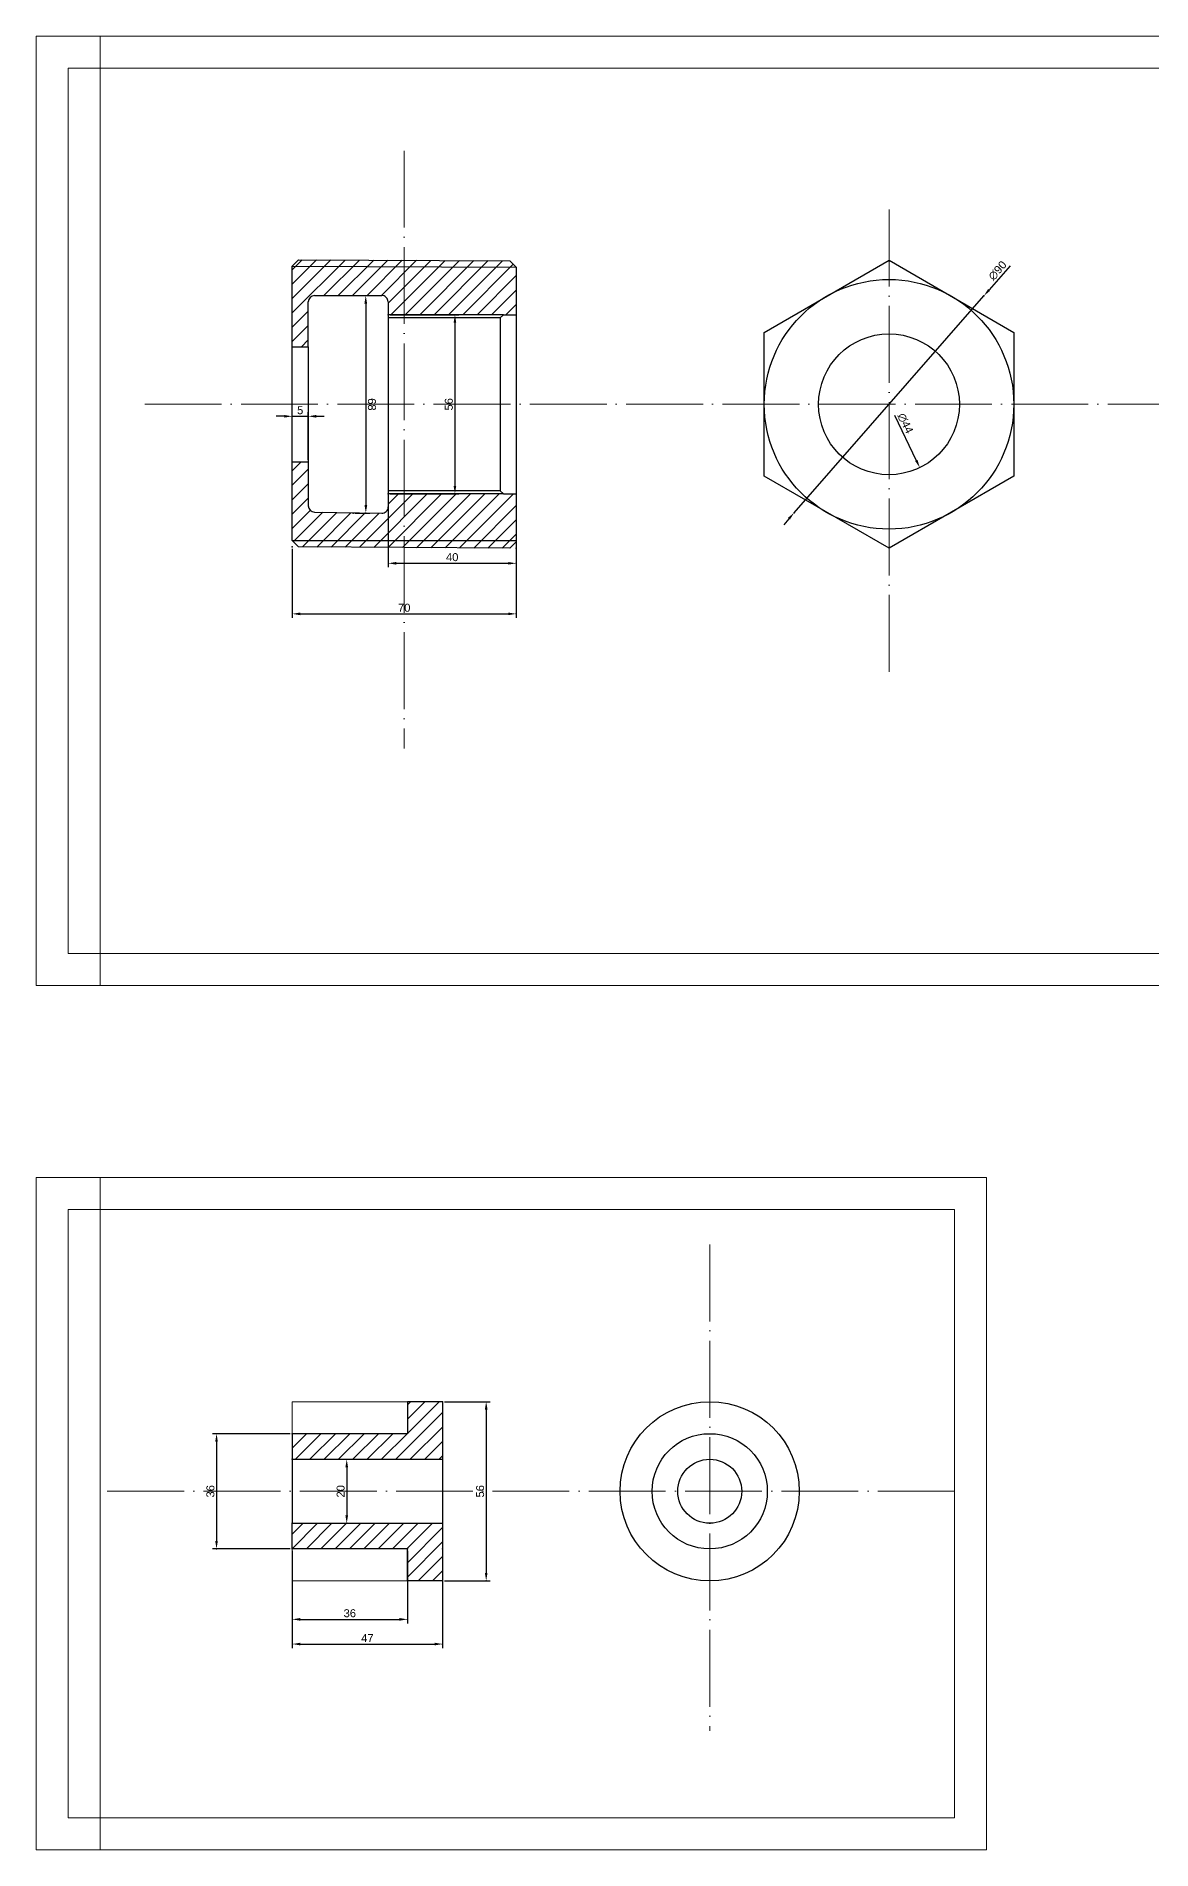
# Model space of a CAD drawing. Header units: millimetres. Extents: x 0 to 1857, y -270 to 297.
# Drawn here: x 0 to 349, y -270 to 297 of the extents above; entities that cross this region are included whole.
import ezdxf

# ---------------------------------------------------------------- set-up
doc = ezdxf.new("R2010")
doc.units = ezdxf.units.MM
doc.linetypes.add('ACAD_ISO04W100', pattern=[30, 24, -3, 0, -3])
for name, color, linetype, lineweight in [('axe', 7, 'ACAD_ISO04W100', 15), ('cote', 82, 'Continuous', 15), ('format', 210, 'Continuous', 15), ('muchii groase', 7, 'Continuous', 30)]:
    doc.layers.add(name, color=color, linetype=linetype, lineweight=lineweight)
doc.layers.add('linie subtire', color=7, linetype='Continuous', plot=False)
doc.styles.get("Standard").update_dxf_attribs({"font": 'arial.ttf'})
doc.dimstyles.new('ISO-25', dxfattribs={"dimtxt": 2.5, "dimasz": 2.5, "dimexe": 1.25, "dimexo": 0.625, "dimtad": 1, "dimtxsty": 'Standard', "dimcen": 2.5, "dimadec": 0, "dimazin": 0, "dimtfac": 1, "dimtmove": 0, "dimatfit": 3, "dimfxl": 1, "dimarcsym": 0})

# ---------------------------------------------------------------- blocks, each defined once
blk = doc.blocks.new('*D1')
at = {"layer": 'cote', "color": 0, "lineweight": -2, "transparency": 16777216}
for p, q in [((127.62, -130), (141.88, -130)), ((140.63, -132.5), (140.63, -183.5)), ((127.62, -186), (141.88, -186))]:
    blk.add_line(p, q, dxfattribs=at)
at = {"layer": 'cote', "color": 0, "transparency": 16777216}
for points in [[(140.21, -132.5), (141.05, -132.5), (140.63, -130)], [(140.21, -183.5), (141.05, -183.5), (140.63, -186)]]:
    blk.add_solid(points, dxfattribs=at)
at = {"layer": 'linie subtire', "color": 0, "transparency": 16777216}
for p in [(127, -130), (127, -186), (140.63, -186)]:
    blk.add_point(p, dxfattribs=at)
at = {"layer": 'cote', "color": 0, "transparency": 16777216, "insert": (138.73, -158), "char_height": 2.5, "attachment_point": 5, "rotation": 90}
blk.add_mtext('56', dxfattribs=at)
blk = doc.blocks.new('*D2')
at = {"layer": 'cote', "color": 0, "lineweight": -2, "transparency": 16777216}
for p, q in [((80, -176.62), (80, -206.98)), ((127, -176.62), (127, -206.98)), ((82.5, -205.73), (124.5, -205.73))]:
    blk.add_line(p, q, dxfattribs=at)
at = {"layer": 'cote', "color": 0, "transparency": 16777216}
for points in [[(82.5, -205.32), (82.5, -206.15), (80, -205.73)], [(124.5, -205.32), (124.5, -206.15), (127, -205.73)]]:
    blk.add_solid(points, dxfattribs=at)
at = {"layer": 'linie subtire', "color": 0, "transparency": 16777216}
for p in [(80, -176), (127, -176), (127, -205.73)]:
    blk.add_point(p, dxfattribs=at)
at = {"layer": 'cote', "color": 0, "transparency": 16777216, "insert": (103.5, -203.86), "char_height": 2.5, "attachment_point": 5}
blk.add_mtext('47', dxfattribs=at)
blk = doc.blocks.new('*D3')
at = {"layer": 'cote', "color": 0, "lineweight": -2, "transparency": 16777216}
for p, q in [((80, -176.62), (80, -199.27)), ((116, -176.62), (116, -199.27)), ((82.5, -198.02), (113.5, -198.02))]:
    blk.add_line(p, q, dxfattribs=at)
at = {"layer": 'cote', "color": 0, "transparency": 16777216}
for points in [[(82.5, -197.6), (82.5, -198.44), (80, -198.02)], [(113.5, -197.6), (113.5, -198.44), (116, -198.02)]]:
    blk.add_solid(points, dxfattribs=at)
at = {"layer": 'linie subtire', "color": 0, "transparency": 16777216}
for p in [(80, -176), (116, -176), (116, -198.02)]:
    blk.add_point(p, dxfattribs=at)
at = {"layer": 'cote', "color": 0, "transparency": 16777216, "insert": (98, -196.12), "char_height": 2.5, "attachment_point": 5}
blk.add_mtext('36', dxfattribs=at)
blk = doc.blocks.new('*D4')
at = {"layer": 'cote', "color": 0, "lineweight": -2, "transparency": 16777216}
for p, q in [((79.38, -140), (55.1, -140)), ((56.35, -142.5), (56.35, -173.5)), ((79.38, -176), (55.1, -176))]:
    blk.add_line(p, q, dxfattribs=at)
at = {"layer": 'cote', "color": 0, "transparency": 16777216}
for points in [[(55.93, -142.5), (56.76, -142.5), (56.35, -140)], [(55.93, -173.5), (56.76, -173.5), (56.35, -176)]]:
    blk.add_solid(points, dxfattribs=at)
at = {"layer": 'linie subtire', "color": 0, "transparency": 16777216}
for p in [(80, -140), (56.35, -176), (80, -176)]:
    blk.add_point(p, dxfattribs=at)
at = {"layer": 'cote', "color": 0, "transparency": 16777216, "insert": (54.44, -158), "char_height": 2.5, "attachment_point": 5, "rotation": 90}
blk.add_mtext('36', dxfattribs=at)
blk = doc.blocks.new('*D5')
at = {"layer": 'cote', "color": 0, "lineweight": -2, "transparency": 16777216}
for p, q in [((80.62, -148), (98.29, -148)), ((97.04, -150.5), (97.04, -165.5)), ((80.62, -168), (98.29, -168))]:
    blk.add_line(p, q, dxfattribs=at)
at = {"layer": 'cote', "color": 0, "transparency": 16777216}
for points in [[(96.62, -150.5), (97.46, -150.5), (97.04, -148)], [(96.62, -165.5), (97.46, -165.5), (97.04, -168)]]:
    blk.add_solid(points, dxfattribs=at)
at = {"layer": 'linie subtire', "color": 0, "transparency": 16777216}
for p in [(80, -148), (80, -168), (97.04, -168)]:
    blk.add_point(p, dxfattribs=at)
at = {"layer": 'cote', "color": 0, "transparency": 16777216, "insert": (95.14, -158), "char_height": 2.5, "attachment_point": 5, "rotation": 90}
blk.add_mtext('20', dxfattribs=at)
blk = doc.blocks.new('*D19')
at = {"layer": 'cote', "color": 0, "lineweight": -2, "transparency": 16777216}
for p, q in [((77.5, 177.89), (75, 177.89)), ((80, 164.27), (80, 179.14)), ((80, 177.89), (85, 177.89)), ((85, 164.27), (85, 179.14)), ((87.5, 177.89), (90, 177.89))]:
    blk.add_line(p, q, dxfattribs=at)
at = {"layer": 'cote', "color": 0, "transparency": 16777216}
for points in [[(77.5, 178.31), (77.5, 177.48), (80, 177.89)], [(87.5, 178.31), (87.5, 177.48), (85, 177.89)]]:
    blk.add_solid(points, dxfattribs=at)
at = {"layer": 'linie subtire', "color": 0, "transparency": 16777216}
for p in [(85, 177.89), (80, 163.65), (85, 163.65)]:
    blk.add_point(p, dxfattribs=at)
at = {"layer": 'cote', "color": 0, "transparency": 16777216, "insert": (82.5, 179.79), "char_height": 2.5, "attachment_point": 5}
blk.add_mtext('5', dxfattribs=at)
blk = doc.blocks.new('*D20')
at = {"layer": 'cote', "color": 0, "lineweight": -2, "transparency": 16777216}
for p, q in [((110.62, 209.65), (132.1, 209.65)), ((130.85, 207.15), (130.85, 156.15)), ((110.62, 153.65), (132.1, 153.65))]:
    blk.add_line(p, q, dxfattribs=at)
at = {"layer": 'cote', "color": 0, "transparency": 16777216}
for points in [[(130.44, 207.15), (131.27, 207.15), (130.85, 209.65)], [(130.44, 156.15), (131.27, 156.15), (130.85, 153.65)]]:
    blk.add_solid(points, dxfattribs=at)
at = {"layer": 'linie subtire', "color": 0, "transparency": 16777216}
for p in [(110, 209.65), (110, 153.65), (130.85, 153.65)]:
    blk.add_point(p, dxfattribs=at)
at = {"layer": 'cote', "color": 0, "transparency": 16777216, "insert": (128.95, 181.65), "char_height": 2.5, "attachment_point": 5, "rotation": 90}
blk.add_mtext('56', dxfattribs=at)
blk = doc.blocks.new('*D21')
at = {"layer": 'cote', "color": 0, "lineweight": -2, "transparency": 16777216}
for p, q in [((110, 153.02), (110, 130.71)), ((150, 153.02), (150, 130.71)), ((112.5, 131.96), (147.5, 131.96))]:
    blk.add_line(p, q, dxfattribs=at)
at = {"layer": 'cote', "color": 0, "transparency": 16777216}
for points in [[(112.5, 132.38), (112.5, 131.55), (110, 131.96)], [(147.5, 132.38), (147.5, 131.55), (150, 131.96)]]:
    blk.add_solid(points, dxfattribs=at)
at = {"layer": 'linie subtire', "color": 0, "transparency": 16777216}
for p in [(110, 153.65), (150, 153.65), (150, 131.96)]:
    blk.add_point(p, dxfattribs=at)
at = {"layer": 'cote', "color": 0, "transparency": 16777216, "insert": (130, 133.87), "char_height": 2.5, "attachment_point": 5}
blk.add_mtext('40', dxfattribs=at)
blk = doc.blocks.new('*D22')
at = {"layer": 'cote', "color": 0, "lineweight": -2, "transparency": 16777216}
for p, q in [((80, 136.48), (80, 114.92)), ((150, 136.02), (150, 114.92)), ((82.5, 116.17), (147.5, 116.17))]:
    blk.add_line(p, q, dxfattribs=at)
at = {"layer": 'cote', "color": 0, "transparency": 16777216}
for points in [[(82.5, 116.58), (82.5, 115.75), (80, 116.17)], [(147.5, 116.58), (147.5, 115.75), (150, 116.17)]]:
    blk.add_solid(points, dxfattribs=at)
at = {"layer": 'linie subtire', "color": 0, "transparency": 16777216}
for p in [(80, 137.1), (150, 136.65), (150, 116.17)]:
    blk.add_point(p, dxfattribs=at)
at = {"layer": 'cote', "color": 0, "transparency": 16777216, "insert": (115, 118.07), "char_height": 2.5, "attachment_point": 5}
blk.add_mtext('70', dxfattribs=at)
blk = doc.blocks.new('*D24')
at = {"layer": 'cote', "color": 0, "lineweight": -2, "transparency": 16777216}
for p, q in [((99.6, 215.63), (104.24, 215.64)), ((102.99, 213.14), (103.01, 150.14)), ((99.62, 147.63), (104.26, 147.64))]:
    blk.add_line(p, q, dxfattribs=at)
at = {"layer": 'cote', "color": 0, "transparency": 16777216}
for points in [[(103.4, 213.14), (102.57, 213.14), (102.99, 215.64)], [(103.43, 150.14), (102.6, 150.14), (103.01, 147.64)]]:
    blk.add_solid(points, dxfattribs=at)
at = {"layer": 'linie subtire', "color": 0, "transparency": 16777216}
for p in [(98.97, 215.63), (99, 147.63), (103.01, 147.64)]:
    blk.add_point(p, dxfattribs=at)
at = {"layer": 'cote', "color": 0, "transparency": 16777216, "insert": (104.9, 181.62), "char_height": 2.5, "attachment_point": 5, "rotation": 270.0235}
blk.add_mtext('68', dxfattribs=at)
blk = doc.blocks.new('*D25')
at = {"layer": 'cote', "color": 0, "lineweight": -2, "transparency": 16777216}
blk.add_line((268.2, 178.22), (275.06, 164.11), dxfattribs=at)
at = {"layer": 'cote', "color": 0, "transparency": 16777216}
blk.add_solid([(275.44, 164.29), (274.69, 163.93), (276.16, 161.86)], dxfattribs=at)
at = {"layer": 'Defpoints', "color": 0, "transparency": 16777216}
for p in [(256.91, 201.43), (276.16, 161.86)]:
    blk.add_point(p, dxfattribs=at)
at = {"layer": 'cote', "color": 0, "transparency": 16777216, "insert": (271.62, 175.69), "char_height": 2.5, "attachment_point": 5, "rotation": 295.9371}
blk.add_mtext('∅44', dxfattribs=at)
blk = doc.blocks.new('*D26')
at = {"layer": 'cote', "color": 0, "lineweight": -2, "transparency": 16777216}
for p, q in [((304.43, 224.95), (297.82, 217.39)), ((236.9, 147.78), (296.17, 215.51)), ((235.25, 145.9), (233.61, 144.02))]:
    blk.add_line(p, q, dxfattribs=at)
at = {"layer": 'cote', "color": 0, "transparency": 16777216}
for points in [[(297.5, 217.66), (298.13, 217.12), (296.17, 215.51)], [(234.94, 146.17), (235.57, 145.63), (236.9, 147.78)]]:
    blk.add_solid(points, dxfattribs=at)
at = {"layer": 'linie subtire', "color": 0, "transparency": 16777216}
for p in [(296.17, 215.51), (236.9, 147.78)]:
    blk.add_point(p, dxfattribs=at)
at = {"layer": 'cote', "color": 0, "transparency": 16777216, "insert": (300.46, 223.41), "char_height": 2.5, "attachment_point": 5, "rotation": 48.8096}
blk.add_mtext('∅90', dxfattribs=at)

msp = doc.modelspace()

# ---------------------------------------------------------------- hatches: boundary and pattern name
at = {"layer": 'format', "true_color": 0xddb3d4}
h = msp.add_hatch(dxfattribs=at)
h.set_pattern_fill('ANSI31', color=254)
h.paths.add_polyline_path([(115, 224.649), (80, 224.799), (80, 199.645), (85, 199.645), (85, 213.621, -0.4138976), (86.998, 215.621), (107.969, 215.643, -0.4144021), (109.971, 213.644), (109.973, 209.645), (115, 209.645)])
h.paths.add_polyline_path([(150, 224.499), (115, 224.649), (115, 209.645), (146, 209.645), (150, 209.645)])
h.paths.add_polyline_path([(150, 153.645), (146, 153.645), (115, 153.645), (115, 139.104), (150, 139.104)])
h.paths.add_polyline_path([(115, 153.645), (109.997, 153.645), (109.999, 149.595, -0.4194299), (107.964, 147.594), (86.965, 147.958, -0.4091433), (85, 149.958), (85, 163.645), (80, 163.645), (80, 139.104), (115, 139.104)])
h.paths.add_polyline_path([(115, 226.655), (81.995, 226.794), (80, 224.799), (115, 224.649)])
h.paths.add_polyline_path([(148, 226.516), (115, 226.655), (115, 224.649), (150, 224.499)])
h.paths.add_polyline_path([(115, 139.104), (80, 139.104), (82.013, 137.091), (115, 136.875)])
h.paths.add_polyline_path([(150, 138.645), (150, 139.104), (115, 139.104), (115, 136.875), (148.013, 136.658)])
at = {"layer": 'linie subtire', "true_color": 0xf7abae}
h = msp.add_hatch(dxfattribs=at)
h.set_pattern_fill('ANSI31', color=241)
h.paths.add_polyline_path([(127, -148), (127, -130), (116, -130), (116, -140), (80, -140), (80, -148)])
h.paths.add_polyline_path([(116, -176), (116, -186), (127, -186), (127, -168), (80, -168), (80, -176)])

# ---------------------------------------------------------------- linework, layer by layer
at = {"layer": 'axe'}
for p, q in [((115, 260.896), (115, 74.08)), ((266.535, 242.482), (266.535, 98.025)), ((33.906, 181.645), (363.878, 181.645)), ((210.5, -80.905), (210.5, -232.883)), ((287, -158), (20, -158))]:
    msp.add_line(p, q, dxfattribs=at)
at = {"layer": 'format'}
for p, q in [((20, 0), (20, 296.645)), ((115, 286.645), (115, 286.645)), ((0, -60), (0, -270)), ((297, -60), (0, -60)), ((20, -60), (20, -270)), ((297, -270), (297, -60)), ((10, -70), (10, -260)), ((287, -70), (10, -70)), ((287, -260), (287, -70)), ((80, -130), (127, -130)), ((80, -186), (80, -130)), ((127, -186), (80, -186)), ((10, -260), (287, -260)), ((0, -270), (297, -270))]:
    msp.add_line(p, q, dxfattribs=at)
for points in [[(0, 0), (420.098, 0), (420.098, 296.645), (0, 296.645)], [(10, 10), (410.098, 10), (410.098, 286.645), (10, 286.645)]]:
    msp.add_lwpolyline(points, close=True, dxfattribs=at)
at = {"layer": 'linie subtire'}
for p, q in [((80, 224.799), (150, 224.499)), ((80, 139.104), (150, 139.104))]:
    msp.add_line(p, q, dxfattribs=at)
at = {"layer": 'muchii groase'}
for p, q in [((80, 224.799), (81.995, 226.794)), ((81.995, 226.794), (148, 226.516)), ((80, 139.104), (80, 224.799)), ((148, 226.516), (150, 224.499)), ((150, 224.499), (150, 138.645)), ((227.535, 204.095), (266.535, 226.645)), ((266.535, 226.645), (305.535, 204.095)), ((86.998, 215.621), (107.969, 215.643)), ((85, 199.645), (85, 213.621)), ((109.971, 213.644), (109.999, 149.595)), ((146, 209.645), (110, 209.645)), ((145, 208.645), (110, 208.645)), ((146, 209.645), (145, 208.645)), ((145, 208.645), (145, 154.645)), ((146, 209.645), (150, 209.645)), ((150, 208.645), (150, 154.645)), ((227.535, 159.196), (227.535, 204.095)), ((305.535, 204.095), (305.535, 159.196)), ((80, 199.645), (85, 199.645)), ((85, 199.645), (85, 163.645)), ((80, 163.645), (85, 163.645)), ((85, 163.645), (85, 149.958)), ((266.535, 136.645), (227.535, 159.196)), ((305.535, 159.196), (266.535, 136.645)), ((145, 154.645), (110, 154.645)), ((146, 153.645), (110, 153.645)), ((146, 153.645), (145, 154.645)), ((146, 153.645), (150, 153.645)), ((86.965, 147.958), (107.964, 147.594)), ((80, 139.104), (82.013, 137.091)), ((148.013, 136.658), (82.013, 137.091)), ((150, 138.645), (148.013, 136.658)), ((127, -130), (116, -130)), ((116, -130), (116, -140)), ((127, -130), (127, -186)), ((116, -140), (80, -140)), ((80, -140), (80, -148)), ((80, -148), (127, -148)), ((80, -148), (80, -168)), ((80, -176), (80, -168)), ((80, -168), (127, -168)), ((116, -176), (80, -176)), ((116, -186), (116, -176)), ((127, -186), (116, -186))]:
    msp.add_line(p, q, dxfattribs=at)
for centre, radius in [((266.535, 181.645), 39), ((266.535, 181.645), 22), ((210.5, -158), 28), ((210.5, -158), 18), ((210.5, -158), 10)]:
    msp.add_circle(centre, radius, dxfattribs=at)
for centre, start, end in [((87, 213.621), 90.06181, 180), ((107.971, 213.643), 0.02493, 90.06181), ((87, 149.958), 180, 269.00639), ((107.999, 149.594), 269.00639, 0.02493)]:
    msp.add_arc(centre, 2, start, end, dxfattribs=at)

# ---------------------------------------------------------------- dimensions: what is measured, and where the dimension line sits
at = {"layer": 'cote'}
dim = msp.add_diameter_dim_2p(p1=(236.9, 147.782), p2=(296.17, 215.509), dimstyle='ISO-25', dxfattribs=at)
dim.commit()
dim.dimension.update_dxf_attribs({"geometry": '*D26', "text_midpoint": (300.463, 223.408)})
dim = msp.add_linear_dim(base=(103.015, 147.635), p1=(98.971, 215.634), p2=(98.999, 147.634), angle=270.02352, dimstyle='ISO-25', dxfattribs=at)
dim.commit()
dim.dimension.update_dxf_attribs({"geometry": '*D24', "text_midpoint": (103.001, 181.624), "dimtype": 161})
for base, p1, p2, picture, middle in [((130.854, 153.645), (110, 209.645), (110, 153.645), '*D20', (128.953, 181.645)), ((140.631, -186), (127, -130), (127, -186), '*D1', (138.729, -158)), ((56.345, -176), (80, -140), (80, -176), '*D4', (54.443, -158)), ((97.039, -168), (80, -148), (80, -168), '*D5', (95.137, -158))]:
    dim = msp.add_linear_dim(base=base, p1=p1, p2=p2, angle=90, dimstyle='ISO-25', dxfattribs=at)
    dim.commit()
    dim.dimension.update_dxf_attribs({"geometry": picture, "text_midpoint": middle})
dim = msp.add_diameter_dim_2p(p1=(256.913, 201.43), p2=(276.157, 161.861), dimstyle='ISO-25', dxfattribs=at)
dim.commit()
dim.dimension.update_dxf_attribs({"geometry": '*D25', "text_midpoint": (269.849, 174.832), "dimtype": 163})
for base, p1, p2, picture, middle in [((85, 177.892), (80, 163.645), (85, 163.645), '*D19', (82.5, 179.788)), ((150, 131.965), (110, 153.645), (150, 153.645), '*D21', (130, 133.866)), ((150, 116.166), (80, 137.104), (150, 136.645), '*D22', (115, 118.068)), ((127, -205.733), (80, -176), (127, -176), '*D2', (103.5, -203.858)), ((116, -198.021), (80, -176), (116, -176), '*D3', (98, -196.119))]:
    dim = msp.add_linear_dim(base=base, p1=p1, p2=p2, dimstyle='ISO-25', dxfattribs=at)
    dim.commit()
    dim.dimension.update_dxf_attribs({"geometry": picture, "text_midpoint": middle})

doc.saveas('drawing.dxf')
